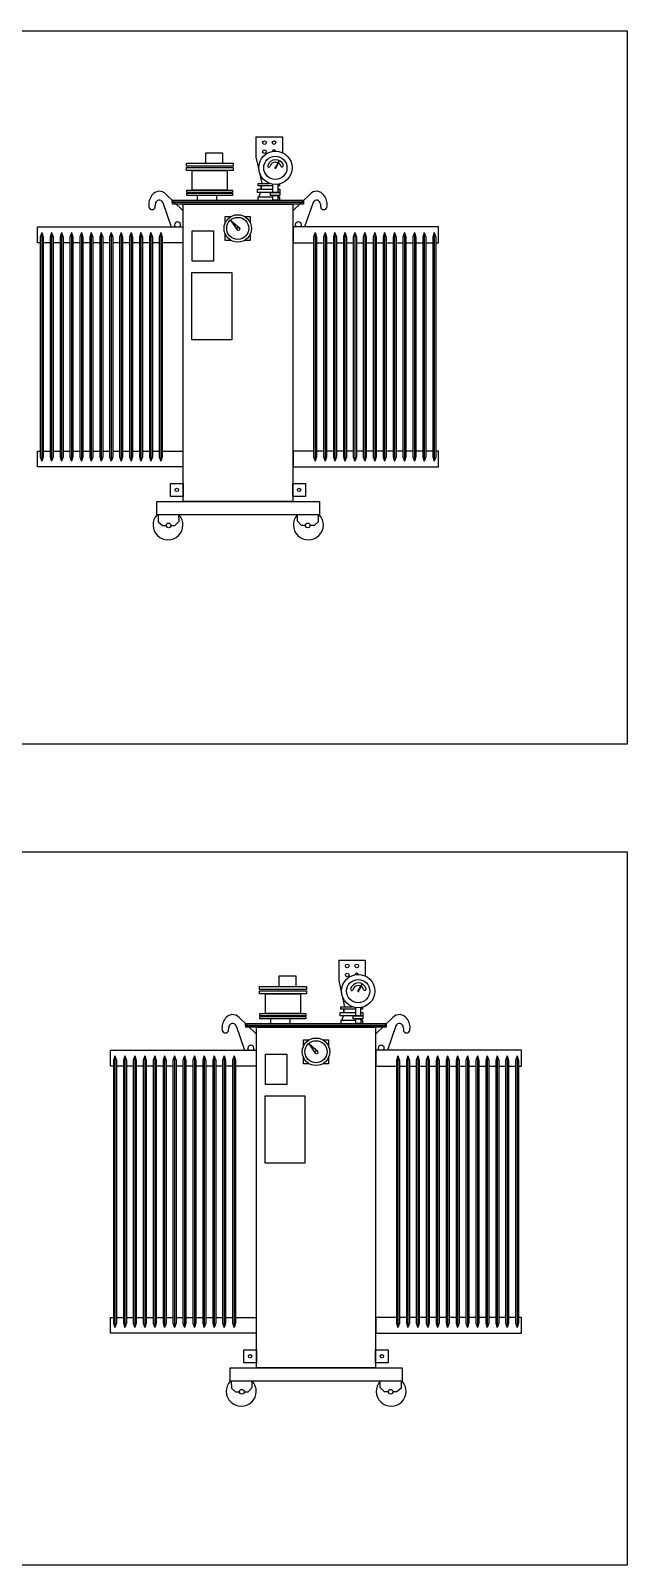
# Model space of a CAD drawing. Header units: millimetres. Extents: x 5537 to 25002, y 8409 to 18291.
# Drawn here: x 9595 to 12093, y 11845 to 18267 of the extents above; entities that cross this region are included whole.
import ezdxf

# ---------------------------------------------------------------- set-up
doc = ezdxf.new("R2010")
doc.units = ezdxf.units.MM

msp = doc.modelspace()

# ---------------------------------------------------------------- linework, layer by layer
at = {"color": 1}
for p, q in [((10538.5, 17823), (10648.9, 17823)), ((10538.5, 17823), (10538.5, 17737.6)), ((10648.9, 17823), (10648.9, 17756.6)), ((10538.5, 17737.6), (10550.3, 17684.2)), ((10553, 17672.2), (10562.8, 17627.9)), ((10635.9, 17722.3), (10619.9, 17696.5)), ((10621.4, 17696.2), (10635.9, 17722.3)), ((10635.9, 17722.3), (10622.4, 17695.1)), ((10148.7, 17548), (10183.9, 17445.9)), ((10158.5, 17585.7), (10233.5, 17512.7)), ((10292.3, 17577.3), (10292.3, 17557.3)), ((10373.6, 17577.3), (10373.6, 17557.3)), ((10550.5, 17570.3), (10557.5, 17589.5)), ((10636.1, 17570.3), (10633.5, 17577.5)), ((10767.5, 17585.7), (10692.4, 17512.7)), ((10777.2, 17548), (10742.1, 17445.9)), ((10468.3, 17442), (10433.7, 17470.7)), ((10433.7, 17470.7), (10459, 17434.1)), ((9641.1, 17421.9), (9634.8, 17403.6)), ((9634.8, 17403.6), (9634.8, 16483.8)), ((9641.1, 17421.9), (9641.1, 16465.6)), ((9641.1, 17421.9), (9647.5, 17403.6)), ((9647.5, 17403.6), (9647.5, 16483.8)), ((9682.7, 17421.9), (9676.3, 17403.6)), ((9676.3, 17403.6), (9676.3, 16483.8)), ((9682.7, 17421.9), (9682.7, 16465.6)), ((9682.7, 17421.9), (9689, 17403.6)), ((9689, 17403.6), (9689, 16483.8)), ((9724.2, 17421.9), (9717.9, 17403.6)), ((9717.9, 17403.6), (9717.9, 16483.8)), ((9724.2, 17421.9), (9724.2, 16465.6)), ((9724.2, 17421.9), (9730.6, 17403.6)), ((9730.6, 17403.6), (9730.6, 16483.8)), ((9765.8, 17421.9), (9759.5, 17403.6)), ((9759.5, 17403.6), (9759.5, 16483.8)), ((9765.8, 17421.9), (9765.8, 16465.6)), ((9765.8, 17421.9), (9772.2, 17403.6)), ((9772.2, 17403.6), (9772.2, 16483.8)), ((9807.4, 17421.9), (9801, 17403.6)), ((9801, 17403.6), (9801, 16483.8)), ((9807.4, 17421.9), (9807.4, 16465.6)), ((9807.4, 17421.9), (9813.7, 17403.6)), ((9813.7, 17403.6), (9813.7, 16483.8)), ((9848.9, 17421.9), (9842.6, 17403.6)), ((9842.6, 17403.6), (9842.6, 16483.8)), ((9848.9, 17421.9), (9848.9, 16465.6)), ((9848.9, 17421.9), (9855.3, 17403.6)), ((9855.3, 17403.6), (9855.3, 16483.8)), ((9890.5, 17421.9), (9884.1, 17403.6)), ((9884.1, 17403.6), (9884.1, 16483.8)), ((9890.5, 17421.9), (9890.5, 16465.6)), ((9890.5, 17421.9), (9896.8, 17403.6)), ((9896.8, 17403.6), (9896.8, 16483.8)), ((9932, 17421.9), (9925.7, 17403.6)), ((9925.7, 17403.6), (9925.7, 16483.8)), ((9932, 17421.9), (9932, 16465.6)), ((9932, 17421.9), (9938.4, 17403.6)), ((9938.4, 17403.6), (9938.4, 16483.8)), ((9973.6, 17421.9), (9967.2, 17403.6)), ((9967.2, 17403.6), (9967.2, 16483.8)), ((9973.6, 17421.9), (9973.6, 16465.6)), ((9973.6, 17421.9), (9980, 17403.6)), ((9980, 17403.6), (9980, 16483.8)), ((10015.2, 17421.9), (10008.8, 17403.6)), ((10008.8, 17403.6), (10008.8, 16483.8)), ((10015.2, 17421.9), (10015.2, 16465.6)), ((10015.2, 17421.9), (10021.5, 17403.6)), ((10021.5, 17403.6), (10021.5, 16483.8)), ((10056.7, 17421.9), (10050.4, 17403.6)), ((10050.4, 17403.6), (10050.4, 16483.8)), ((10056.7, 17421.9), (10056.7, 16465.6)), ((10056.7, 17421.9), (10063.1, 17403.6)), ((10063.1, 17403.6), (10063.1, 16483.8)), ((10098.3, 17421.9), (10091.9, 17403.6)), ((10091.9, 17403.6), (10091.9, 16483.8)), ((10098.3, 17421.9), (10098.3, 16465.6)), ((10098.3, 17421.9), (10104.6, 17403.6)), ((10104.6, 17403.6), (10104.6, 16483.8)), ((10139.8, 17421.9), (10133.5, 17403.6)), ((10133.5, 17403.6), (10133.5, 16483.8)), ((10139.8, 17421.9), (10139.8, 16465.6)), ((10139.8, 17421.9), (10146.2, 17403.6)), ((10146.2, 17403.6), (10146.2, 16483.8)), ((10786.1, 17421.9), (10779.8, 17403.6)), ((10779.8, 17403.6), (10779.8, 16483.8)), ((10786.1, 17421.9), (10786.1, 16465.6)), ((10786.1, 17421.9), (10792.5, 17403.6)), ((10792.5, 17403.6), (10792.5, 16483.8)), ((10827.7, 17421.9), (10821.3, 17403.6)), ((10821.3, 17403.6), (10821.3, 16483.8)), ((10827.7, 17421.9), (10827.7, 16465.6)), ((10827.7, 17421.9), (10834, 17403.6)), ((10834, 17403.6), (10834, 16483.8)), ((10869.2, 17421.9), (10862.9, 17403.6)), ((10862.9, 17403.6), (10862.9, 16483.8)), ((10869.2, 17421.9), (10869.2, 16465.6)), ((10869.2, 17421.9), (10875.6, 17403.6)), ((10875.6, 17403.6), (10875.6, 16483.8)), ((10910.8, 17421.9), (10904.5, 17403.6)), ((10904.5, 17403.6), (10904.5, 16483.8)), ((10910.8, 17421.9), (10910.8, 16465.6)), ((10910.8, 17421.9), (10917.2, 17403.6)), ((10917.2, 17403.6), (10917.2, 16483.8)), ((10952.4, 17421.9), (10946, 17403.6)), ((10946, 17403.6), (10946, 16483.8)), ((10952.4, 17421.9), (10952.4, 16465.6)), ((10952.4, 17421.9), (10958.7, 17403.6)), ((10958.7, 17403.6), (10958.7, 16483.8)), ((10993.9, 17421.9), (10987.6, 17403.6)), ((10987.6, 17403.6), (10987.6, 16483.8)), ((10993.9, 17421.9), (10993.9, 16465.6)), ((10993.9, 17421.9), (11000.3, 17403.6)), ((11000.3, 17403.6), (11000.3, 16483.8)), ((11035.5, 17421.9), (11029.1, 17403.6)), ((11029.1, 17403.6), (11029.1, 16483.8)), ((11035.5, 17421.9), (11035.5, 16465.6)), ((11035.5, 17421.9), (11041.8, 17403.6)), ((11041.8, 17403.6), (11041.8, 16483.8)), ((11077, 17421.9), (11070.7, 17403.6)), ((11070.7, 17403.6), (11070.7, 16483.8)), ((11077, 17421.9), (11077, 16465.6)), ((11077, 17421.9), (11083.4, 17403.6)), ((11083.4, 17403.6), (11083.4, 16483.8)), ((11118.6, 17421.9), (11112.3, 17403.6)), ((11112.3, 17403.6), (11112.3, 16483.8)), ((11118.6, 17421.9), (11118.6, 16465.6)), ((11118.6, 17421.9), (11125, 17403.6)), ((11125, 17403.6), (11125, 16483.8)), ((11160.2, 17421.9), (11153.8, 17403.6)), ((11153.8, 17403.6), (11153.8, 16483.8)), ((11160.2, 17421.9), (11160.2, 16465.6)), ((11160.2, 17421.9), (11166.5, 17403.6)), ((11166.5, 17403.6), (11166.5, 16483.8)), ((11201.7, 17421.9), (11195.4, 17403.6)), ((11195.4, 17403.6), (11195.4, 16483.8)), ((11201.7, 17421.9), (11201.7, 16465.6)), ((11201.7, 17421.9), (11208.1, 17403.6)), ((11208.1, 17403.6), (11208.1, 16483.8)), ((11243.3, 17421.9), (11236.9, 17403.6)), ((11236.9, 17403.6), (11236.9, 16483.8)), ((11243.3, 17421.9), (11243.3, 16465.6)), ((11243.3, 17421.9), (11249.6, 17403.6)), ((11249.6, 17403.6), (11249.6, 16483.8)), ((11284.8, 17421.9), (11278.5, 17403.6)), ((11278.5, 17403.6), (11278.5, 16483.8)), ((11284.8, 17421.9), (11284.8, 16465.6)), ((11284.8, 17421.9), (11291.2, 17403.6)), ((11291.2, 17403.6), (11291.2, 16483.8)), ((9634.8, 16483.8), (9641.1, 16465.6)), ((9647.5, 16483.8), (9641.1, 16465.6)), ((9676.3, 16483.8), (9682.7, 16465.6)), ((9689, 16483.8), (9682.7, 16465.6)), ((9717.9, 16483.8), (9724.2, 16465.6)), ((9730.6, 16483.8), (9724.2, 16465.6)), ((9759.5, 16483.8), (9765.8, 16465.6)), ((9772.2, 16483.8), (9765.8, 16465.6)), ((9801, 16483.8), (9807.4, 16465.6)), ((9813.7, 16483.8), (9807.4, 16465.6)), ((9842.6, 16483.8), (9848.9, 16465.6)), ((9855.3, 16483.8), (9848.9, 16465.6)), ((9884.1, 16483.8), (9890.5, 16465.6)), ((9896.8, 16483.8), (9890.5, 16465.6)), ((9925.7, 16483.8), (9932, 16465.6)), ((9938.4, 16483.8), (9932, 16465.6)), ((9967.2, 16483.8), (9973.6, 16465.6)), ((9980, 16483.8), (9973.6, 16465.6)), ((10008.8, 16483.8), (10015.2, 16465.6)), ((10021.5, 16483.8), (10015.2, 16465.6)), ((10050.4, 16483.8), (10056.7, 16465.6)), ((10063.1, 16483.8), (10056.7, 16465.6)), ((10091.9, 16483.8), (10098.3, 16465.6)), ((10104.6, 16483.8), (10098.3, 16465.6)), ((10133.5, 16483.8), (10139.8, 16465.6)), ((10146.2, 16483.8), (10139.8, 16465.6)), ((10779.8, 16483.8), (10786.1, 16465.6)), ((10792.5, 16483.8), (10786.1, 16465.6)), ((10821.3, 16483.8), (10827.7, 16465.6)), ((10834, 16483.8), (10827.7, 16465.6)), ((10862.9, 16483.8), (10869.2, 16465.6)), ((10875.6, 16483.8), (10869.2, 16465.6)), ((10904.5, 16483.8), (10910.8, 16465.6)), ((10917.2, 16483.8), (10910.8, 16465.6)), ((10946, 16483.8), (10952.4, 16465.6)), ((10958.7, 16483.8), (10952.4, 16465.6)), ((10987.6, 16483.8), (10993.9, 16465.6)), ((11000.3, 16483.8), (10993.9, 16465.6)), ((11029.1, 16483.8), (11035.5, 16465.6)), ((11041.8, 16483.8), (11035.5, 16465.6)), ((11070.7, 16483.8), (11077, 16465.6)), ((11083.4, 16483.8), (11077, 16465.6)), ((11112.3, 16483.8), (11118.6, 16465.6)), ((11125, 16483.8), (11118.6, 16465.6)), ((11153.8, 16483.8), (11160.2, 16465.6)), ((11166.5, 16483.8), (11160.2, 16465.6)), ((11195.4, 16483.8), (11201.7, 16465.6)), ((11208.1, 16483.8), (11201.7, 16465.6)), ((11236.9, 16483.8), (11243.3, 16465.6)), ((11249.6, 16483.8), (11243.3, 16465.6)), ((11278.5, 16483.8), (11284.8, 16465.6)), ((11291.2, 16483.8), (11284.8, 16465.6)), ((10128.2, 16241.6), (10128.6, 16211.7)), ((10128.6, 16211.7), (10146.3, 16196.8)), ((10146.3, 16196.8), (10162.5, 16196.8)), ((10182.2, 16196.8), (10198.4, 16196.8)), ((10198.4, 16196.8), (10216.1, 16214)), ((10216.1, 16214), (10215.8, 16241.6)), ((10711.6, 16214), (10711.9, 16241.6)), ((10729.3, 16196.8), (10711.6, 16214)), ((10745.5, 16196.8), (10729.3, 16196.8)), ((10781.4, 16196.8), (10765.2, 16196.8)), ((10799.1, 16211.7), (10781.4, 16196.8)), ((10799.5, 16241.6), (10799.1, 16211.7)), ((10885.3, 14377.6), (10995.7, 14377.6)), ((10885.3, 14377.6), (10885.3, 14292.2)), ((10995.7, 14377.6), (10995.7, 14311.2)), ((10885.3, 14292.2), (10897.2, 14238.8)), ((10982.7, 14277), (10966.7, 14251.2)), ((10968.2, 14250.8), (10982.7, 14277)), ((10982.7, 14277), (10969.2, 14249.8)), ((10899.8, 14226.8), (10909.6, 14182.5)), ((10465.3, 14140.3), (10540.3, 14067.4)), ((10599.1, 14131.9), (10599.1, 14112)), ((10680.4, 14131.9), (10680.4, 14112)), ((10897.3, 14125), (10904.3, 14144.1)), ((10982.9, 14125), (10980.3, 14132.1)), ((11114.3, 14140.3), (11039.3, 14067.4)), ((10455.5, 14102.6), (10490.7, 14000.5)), ((11124.1, 14102.6), (11088.9, 14000.5)), ((10795.9, 13996.7), (10761.3, 14025.3)), ((10761.3, 14025.3), (10786.6, 13988.8)), ((9947.9, 13976.5), (9941.6, 13958.2)), ((9941.6, 13958.2), (9941.6, 12858.4)), ((9947.9, 13976.5), (9947.9, 12840.2)), ((9947.9, 13976.5), (9954.3, 13958.2)), ((9954.3, 13958.2), (9954.3, 12858.4)), ((9989.5, 13976.5), (9983.2, 13958.2)), ((9983.2, 13958.2), (9983.2, 12858.4)), ((9989.5, 13976.5), (9989.5, 12840.2)), ((9989.5, 13976.5), (9995.9, 13958.2)), ((9995.9, 13958.2), (9995.9, 12858.4)), ((10031.1, 13976.5), (10024.7, 13958.2)), ((10024.7, 13958.2), (10024.7, 12858.4)), ((10031.1, 13976.5), (10031.1, 12840.2)), ((10031.1, 13976.5), (10037.4, 13958.2)), ((10037.4, 13958.2), (10037.4, 12858.4)), ((10072.6, 13976.5), (10066.3, 13958.2)), ((10066.3, 13958.2), (10066.3, 12858.4)), ((10072.6, 13976.5), (10072.6, 12840.2)), ((10072.6, 13976.5), (10079, 13958.2)), ((10079, 13958.2), (10079, 12858.4)), ((10114.2, 13976.5), (10107.8, 13958.2)), ((10107.8, 13958.2), (10107.8, 12858.4)), ((10114.2, 13976.5), (10114.2, 12840.2)), ((10114.2, 13976.5), (10120.5, 13958.2)), ((10120.5, 13958.2), (10120.5, 12858.4)), ((10155.7, 13976.5), (10149.4, 13958.2)), ((10149.4, 13958.2), (10149.4, 12858.4)), ((10155.7, 13976.5), (10155.7, 12840.2)), ((10155.7, 13976.5), (10162.1, 13958.2)), ((10162.1, 13958.2), (10162.1, 12858.4)), ((10197.3, 13976.5), (10190.9, 13958.2)), ((10190.9, 13958.2), (10190.9, 12858.4)), ((10197.3, 13976.5), (10197.3, 12840.2)), ((10197.3, 13976.5), (10203.6, 13958.2)), ((10203.6, 13958.2), (10203.6, 12858.4)), ((10238.9, 13976.5), (10232.5, 13958.2)), ((10232.5, 13958.2), (10232.5, 12858.4)), ((10238.9, 13976.5), (10238.9, 12840.2)), ((10238.9, 13976.5), (10245.2, 13958.2)), ((10245.2, 13958.2), (10245.2, 12858.4)), ((10280.4, 13976.5), (10274.1, 13958.2)), ((10274.1, 13958.2), (10274.1, 12858.4)), ((10280.4, 13976.5), (10280.4, 12840.2)), ((10280.4, 13976.5), (10286.8, 13958.2)), ((10286.8, 13958.2), (10286.8, 12858.4)), ((10322, 13976.5), (10315.6, 13958.2)), ((10315.6, 13958.2), (10315.6, 12858.4)), ((10322, 13976.5), (10322, 12840.2)), ((10322, 13976.5), (10328.3, 13958.2)), ((10328.3, 13958.2), (10328.3, 12858.4)), ((10363.5, 13976.5), (10357.2, 13958.2)), ((10357.2, 13958.2), (10357.2, 12858.4)), ((10363.5, 13976.5), (10363.5, 12840.2)), ((10363.5, 13976.5), (10369.9, 13958.2)), ((10369.9, 13958.2), (10369.9, 12858.4)), ((10405.1, 13976.5), (10398.7, 13958.2)), ((10398.7, 13958.2), (10398.7, 12858.4)), ((10405.1, 13976.5), (10405.1, 12840.2)), ((10405.1, 13976.5), (10411.4, 13958.2)), ((10411.4, 13958.2), (10411.4, 12858.4)), ((10446.7, 13976.5), (10440.3, 13958.2)), ((10440.3, 13958.2), (10440.3, 12858.4)), ((10446.7, 13976.5), (10446.7, 12840.2)), ((10446.7, 13976.5), (10453, 13958.2)), ((10453, 13958.2), (10453, 12858.4)), ((11132.9, 13976.5), (11126.6, 13958.2)), ((11126.6, 13958.2), (11126.6, 12858.4)), ((11132.9, 13976.5), (11132.9, 12840.2)), ((11132.9, 13976.5), (11139.3, 13958.2)), ((11139.3, 13958.2), (11139.3, 12858.4)), ((11174.5, 13976.5), (11168.2, 13958.2)), ((11168.2, 13958.2), (11168.2, 12858.4)), ((11174.5, 13976.5), (11174.5, 12840.2)), ((11174.5, 13976.5), (11180.9, 13958.2)), ((11180.9, 13958.2), (11180.9, 12858.4)), ((11216.1, 13976.5), (11209.7, 13958.2)), ((11209.7, 13958.2), (11209.7, 12858.4)), ((11216.1, 13976.5), (11216.1, 12840.2)), ((11216.1, 13976.5), (11222.4, 13958.2)), ((11222.4, 13958.2), (11222.4, 12858.4)), ((11257.6, 13976.5), (11251.3, 13958.2)), ((11251.3, 13958.2), (11251.3, 12858.4)), ((11257.6, 13976.5), (11257.6, 12840.2)), ((11257.6, 13976.5), (11264, 13958.2)), ((11264, 13958.2), (11264, 12858.4)), ((11299.2, 13976.5), (11292.8, 13958.2)), ((11292.8, 13958.2), (11292.8, 12858.4)), ((11299.2, 13976.5), (11299.2, 12840.2)), ((11299.2, 13976.5), (11305.5, 13958.2)), ((11305.5, 13958.2), (11305.5, 12858.4)), ((11340.7, 13976.5), (11334.4, 13958.2)), ((11334.4, 13958.2), (11334.4, 12858.4)), ((11340.7, 13976.5), (11340.7, 12840.2)), ((11340.7, 13976.5), (11347.1, 13958.2)), ((11347.1, 13958.2), (11347.1, 12858.4)), ((11382.3, 13976.5), (11376, 13958.2)), ((11376, 13958.2), (11376, 12858.4)), ((11382.3, 13976.5), (11382.3, 12840.2)), ((11382.3, 13976.5), (11388.7, 13958.2)), ((11388.7, 13958.2), (11388.7, 12858.4)), ((11423.9, 13976.5), (11417.5, 13958.2)), ((11417.5, 13958.2), (11417.5, 12858.4)), ((11423.9, 13976.5), (11423.9, 12840.2)), ((11423.9, 13976.5), (11430.2, 13958.2)), ((11430.2, 13958.2), (11430.2, 12858.4)), ((11465.4, 13976.5), (11459.1, 13958.2)), ((11459.1, 13958.2), (11459.1, 12858.4)), ((11465.4, 13976.5), (11465.4, 12840.2)), ((11465.4, 13976.5), (11471.8, 13958.2)), ((11471.8, 13958.2), (11471.8, 12858.4)), ((11507, 13976.5), (11500.6, 13958.2)), ((11500.6, 13958.2), (11500.6, 12858.4)), ((11507, 13976.5), (11507, 12840.2)), ((11507, 13976.5), (11513.3, 13958.2)), ((11513.3, 13958.2), (11513.3, 12858.4)), ((11548.5, 13976.5), (11542.2, 13958.2)), ((11542.2, 13958.2), (11542.2, 12858.4)), ((11548.5, 13976.5), (11548.5, 12840.2)), ((11548.5, 13976.5), (11554.9, 13958.2)), ((11554.9, 13958.2), (11554.9, 12858.4)), ((11590.1, 13976.5), (11583.7, 13958.2)), ((11583.7, 13958.2), (11583.7, 12858.4)), ((11590.1, 13976.5), (11590.1, 12840.2)), ((11590.1, 13976.5), (11596.4, 13958.2)), ((11596.4, 13958.2), (11596.4, 12858.4)), ((11631.7, 13976.5), (11625.3, 13958.2)), ((11625.3, 13958.2), (11625.3, 12858.4)), ((11631.7, 13976.5), (11631.7, 12840.2)), ((11631.7, 13976.5), (11638, 13958.2)), ((11638, 13958.2), (11638, 12858.4)), ((9941.6, 12858.4), (9947.9, 12840.2)), ((9954.3, 12858.4), (9947.9, 12840.2)), ((9983.2, 12858.4), (9989.5, 12840.2)), ((9995.9, 12858.4), (9989.5, 12840.2)), ((10024.7, 12858.4), (10031.1, 12840.2)), ((10037.4, 12858.4), (10031.1, 12840.2)), ((10066.3, 12858.4), (10072.6, 12840.2)), ((10079, 12858.4), (10072.6, 12840.2)), ((10107.8, 12858.4), (10114.2, 12840.2)), ((10120.5, 12858.4), (10114.2, 12840.2)), ((10149.4, 12858.4), (10155.7, 12840.2)), ((10162.1, 12858.4), (10155.7, 12840.2)), ((10190.9, 12858.4), (10197.3, 12840.2)), ((10203.6, 12858.4), (10197.3, 12840.2)), ((10232.5, 12858.4), (10238.9, 12840.2)), ((10245.2, 12858.4), (10238.9, 12840.2)), ((10274.1, 12858.4), (10280.4, 12840.2)), ((10286.8, 12858.4), (10280.4, 12840.2)), ((10315.6, 12858.4), (10322, 12840.2)), ((10328.3, 12858.4), (10322, 12840.2)), ((10357.2, 12858.4), (10363.5, 12840.2)), ((10369.9, 12858.4), (10363.5, 12840.2)), ((10398.7, 12858.4), (10405.1, 12840.2)), ((10411.4, 12858.4), (10405.1, 12840.2)), ((10440.3, 12858.4), (10446.7, 12840.2)), ((10453, 12858.4), (10446.7, 12840.2)), ((11126.6, 12858.4), (11132.9, 12840.2)), ((11139.3, 12858.4), (11132.9, 12840.2)), ((11168.2, 12858.4), (11174.5, 12840.2)), ((11180.9, 12858.4), (11174.5, 12840.2)), ((11209.7, 12858.4), (11216.1, 12840.2)), ((11222.4, 12858.4), (11216.1, 12840.2)), ((11251.3, 12858.4), (11257.6, 12840.2)), ((11264, 12858.4), (11257.6, 12840.2)), ((11292.8, 12858.4), (11299.2, 12840.2)), ((11305.5, 12858.4), (11299.2, 12840.2)), ((11334.4, 12858.4), (11340.7, 12840.2)), ((11347.1, 12858.4), (11340.7, 12840.2)), ((11376, 12858.4), (11382.3, 12840.2)), ((11388.7, 12858.4), (11382.3, 12840.2)), ((11417.5, 12858.4), (11423.9, 12840.2)), ((11430.2, 12858.4), (11423.9, 12840.2)), ((11459.1, 12858.4), (11465.4, 12840.2)), ((11471.8, 12858.4), (11465.4, 12840.2)), ((11500.6, 12858.4), (11507, 12840.2)), ((11513.3, 12858.4), (11507, 12840.2)), ((11542.2, 12858.4), (11548.5, 12840.2)), ((11554.9, 12858.4), (11548.5, 12840.2)), ((11583.7, 12858.4), (11590.1, 12840.2)), ((11596.4, 12858.4), (11590.1, 12840.2)), ((11625.3, 12858.4), (11631.7, 12840.2)), ((11638, 12858.4), (11631.7, 12840.2)), ((10435, 12616.2), (10435.5, 12586.4)), ((10505.2, 12571.4), (10522.9, 12588.7)), ((10522.9, 12588.7), (10522.6, 12616.2)), ((11058.4, 12588.7), (11058.7, 12616.2)), ((11076.1, 12571.4), (11058.4, 12588.7)), ((11146.3, 12616.2), (11145.9, 12586.4)), ((10435.5, 12586.4), (10453.1, 12571.4)), ((10453.1, 12571.4), (10469.3, 12571.4)), ((10489.1, 12571.4), (10505.2, 12571.4)), ((11092.3, 12571.4), (11076.1, 12571.4)), ((11128.2, 12571.4), (11112, 12571.4)), ((11145.9, 12586.4), (11128.2, 12571.4))]:
    msp.add_line(p, q, dxfattribs=at)
for points in [[(5537.4, 18267), (12093.4, 18267), (12093.4, 15281.6), (5537.4, 15281.6)], [(10326.8, 17712.4), (10400.2, 17712.4), (10400.2, 17755.1), (10326.8, 17755.1)], [(10246.9, 17712.4), (10443, 17712.4), (10443, 17699.9), (10246.9, 17699.9)], [(10246.9, 17694.8), (10443, 17694.8), (10443, 17682.2), (10246.9, 17682.2)], [(10271.1, 17682.2), (10418.4, 17682.2), (10418.4, 17599.6), (10271.1, 17599.6)], [(10248.3, 17599.6), (10440.7, 17599.6), (10440.7, 17590.3), (10248.3, 17590.3)], [(10559.8, 17617.8), (10559.8, 17617.8), (10559.8, 17604.3), (10559.8, 17604.3)], [(10188.1, 17557.3), (10736.8, 17557.3), (10736.8, 17550), (10188.1, 17550)], [(10188.6, 17549), (10737.4, 17549), (10737.4, 17541.7), (10188.6, 17541.7)], [(10233.5, 17541.7), (10692.4, 17541.7), (10692.4, 16296.5), (10233.5, 16296.5)], [(10248.3, 17586.6), (10440.7, 17586.6), (10440.7, 17577.3), (10248.3, 17577.3)], [(10599, 17589.5), (10638.5, 17589.5), (10638.5, 17577.5), (10599, 17577.5)], [(10609.2, 17577.5), (10630.5, 17577.5), (10630.5, 17557.3), (10609.2, 17557.3)], [(10271.2, 17429.5), (10361.1, 17429.5), (10361.1, 17302.6), (10271.2, 17302.6)], [(10270, 17254.7), (10436.8, 17254.7), (10436.8, 16974), (10270, 16974)], [(10180.4, 16372.2), (10233.5, 16372.2), (10233.5, 16318.2), (10180.4, 16318.2)], [(10692.4, 16372.2), (10745.6, 16372.2), (10745.6, 16318.2), (10692.4, 16318.2)], [(10123.6, 16296.5), (10804, 16296.5), (10804, 16241.6), (10123.6, 16241.6)], [(5537.4, 14830.5), (12093.4, 14830.5), (12093.4, 11845.1), (5537.4, 11845.1)], [(10553.7, 14267), (10749.8, 14267), (10749.8, 14254.5), (10553.7, 14254.5)], [(10633.6, 14267), (10707.1, 14267), (10707.1, 14309.8), (10633.6, 14309.8)], [(10553.7, 14249.4), (10749.8, 14249.4), (10749.8, 14236.9), (10553.7, 14236.9)], [(10577.9, 14236.9), (10725.2, 14236.9), (10725.2, 14154.2), (10577.9, 14154.2)], [(10555.1, 14154.2), (10747.5, 14154.2), (10747.5, 14144.9), (10555.1, 14144.9)], [(10555.1, 14141.2), (10747.5, 14141.2), (10747.5, 14131.9), (10555.1, 14131.9)], [(10906.6, 14172.4), (10906.6, 14172.4), (10906.6, 14158.9), (10906.6, 14158.9)], [(10945.9, 14144.1), (10985.3, 14144.1), (10985.3, 14132.1), (10945.9, 14132.1)], [(10956, 14132.1), (10977.3, 14132.1), (10977.3, 14112), (10956, 14112)], [(10494.9, 14112), (11083.7, 14112), (11083.7, 14104.7), (10494.9, 14104.7)], [(10495.4, 14103.7), (11084.2, 14103.7), (11084.2, 14096.4), (10495.4, 14096.4)], [(10540.3, 14096.4), (11039.3, 14096.4), (11039.3, 12671.1), (10540.3, 12671.1)], [(10578, 13984.2), (10667.9, 13984.2), (10667.9, 13857.3), (10578, 13857.3)], [(10576.8, 13809.3), (10743.6, 13809.3), (10743.6, 13528.6), (10576.8, 13528.6)], [(10487.2, 12746.8), (10540.3, 12746.8), (10540.3, 12692.9), (10487.2, 12692.9)], [(11039.3, 12746.8), (11092.4, 12746.8), (11092.4, 12692.9), (11039.3, 12692.9)], [(10430.5, 12671.1), (11150.9, 12671.1), (11150.9, 12616.2), (10430.5, 12616.2)]]:
    msp.add_lwpolyline(points, close=True, dxfattribs=at)
for points in [[(10629.5, 17604.3), (10638.5, 17604.3), (10638.5, 17589.5), (10544.3, 17589.5), (10544.3, 17604.3), (10609.6, 17604.3)], [(10609.6, 17617.8), (10546.9, 17617.8), (10546.9, 17627.9), (10595, 17627.9)], [(10629.5, 17624.1), (10629.5, 17624.1), (10629.5, 17589.5), (10609.6, 17589.5), (10609.6, 17624.1)], [(10637.1, 17625.6), (10637.1, 17617.8), (10629.5, 17617.8)], [(10609.2, 17570.3), (10546.6, 17570.3), (10546.6, 17557.3), (10638.5, 17557.3), (10638.5, 17570.3), (10630.5, 17570.3)], [(10410.1, 17463.9), (10410.1, 17489.5), (10433.9, 17489.5)], [(10490.5, 17489.5), (10514.2, 17489.5), (10514.2, 17463.9)], [(9634.8, 17379.7), (9623, 17379.7), (9623, 17445.9), (10232.2, 17445.9), (10232.2, 17379.7), (10146.2, 17379.7)], [(10433.9, 17389.5), (10410.1, 17389.5), (10410.1, 17415.1)], [(10514.2, 17415.1), (10514.2, 17389.5), (10490.5, 17389.5)], [(11291.2, 17379.7), (11303, 17379.7), (11303, 17445.9), (10693.8, 17445.9), (10693.8, 17379.7), (10779.8, 17379.7)], [(9676.3, 17379.7), (9647.5, 17379.7)], [(9717.9, 17379.7), (9689, 17379.7)], [(9759.5, 17379.7), (9730.6, 17379.7)], [(9801, 17379.7), (9772.2, 17379.7)], [(9842.6, 17379.7), (9813.7, 17379.7)], [(9884.1, 17379.7), (9855.3, 17379.7)], [(9925.7, 17379.7), (9896.8, 17379.7)], [(9967.2, 17379.7), (9938.4, 17379.7)], [(10008.8, 17379.7), (9980, 17379.7)], [(10050.4, 17379.7), (10021.5, 17379.7)], [(10091.9, 17379.7), (10063.1, 17379.7)], [(10133.5, 17379.7), (10104.6, 17379.7)], [(10792.5, 17379.7), (10821.3, 17379.7)], [(10834, 17379.7), (10862.9, 17379.7)], [(10875.6, 17379.7), (10904.5, 17379.7)], [(10917.2, 17379.7), (10946, 17379.7)], [(10958.7, 17379.7), (10987.6, 17379.7)], [(11000.3, 17379.7), (11029.1, 17379.7)], [(11041.8, 17379.7), (11070.7, 17379.7)], [(11083.4, 17379.7), (11112.3, 17379.7)], [(11125, 17379.7), (11153.8, 17379.7)], [(11166.5, 17379.7), (11195.4, 17379.7)], [(11208.1, 17379.7), (11236.9, 17379.7)], [(11249.6, 17379.7), (11278.5, 17379.7)], [(10232.2, 16507.5), (10232.2, 16441.3), (9623, 16441.3), (9623, 16507.5), (9634.8, 16507.5)], [(9647.5, 16507.5), (9676.3, 16507.5)], [(9689, 16507.5), (9717.9, 16507.5)], [(9730.6, 16507.5), (9759.5, 16507.5)], [(9772.2, 16507.5), (9801, 16507.5)], [(9813.7, 16507.5), (9842.6, 16507.5)], [(9855.3, 16507.5), (9884.1, 16507.5)], [(9896.8, 16507.5), (9925.7, 16507.5)], [(9938.4, 16507.5), (9967.2, 16507.5)], [(9980, 16507.5), (10008.8, 16507.5)], [(10021.5, 16507.5), (10050.4, 16507.5)], [(10063.1, 16507.5), (10091.9, 16507.5)], [(10104.6, 16507.5), (10133.5, 16507.5)], [(10146.2, 16507.5), (10232.2, 16507.5)], [(10693.8, 16507.5), (10693.8, 16441.3), (11303, 16441.3), (11303, 16507.5), (11291.2, 16507.5)], [(10779.8, 16507.5), (10693.8, 16507.5)], [(10821.3, 16507.5), (10792.5, 16507.5)], [(10862.9, 16507.5), (10834, 16507.5)], [(10904.5, 16507.5), (10875.6, 16507.5)], [(10946, 16507.5), (10917.2, 16507.5)], [(10987.6, 16507.5), (10958.7, 16507.5)], [(11029.1, 16507.5), (11000.3, 16507.5)], [(11070.7, 16507.5), (11041.8, 16507.5)], [(11112.3, 16507.5), (11083.4, 16507.5)], [(11153.8, 16507.5), (11125, 16507.5)], [(11195.4, 16507.5), (11166.5, 16507.5)], [(11236.9, 16507.5), (11208.1, 16507.5)], [(11278.5, 16507.5), (11249.6, 16507.5)], [(10976.4, 14158.9), (10985.3, 14158.9), (10985.3, 14144.1), (10891.1, 14144.1), (10891.1, 14158.9), (10956.4, 14158.9)], [(10956.4, 14172.4), (10893.7, 14172.4), (10893.7, 14182.5), (10941.8, 14182.5)], [(10976.4, 14178.8), (10976.4, 14178.8), (10976.4, 14144.1), (10956.4, 14144.1), (10956.4, 14178.8)], [(10983.9, 14180.3), (10983.9, 14172.4), (10976.4, 14172.4)], [(10956, 14125), (10893.5, 14125), (10893.5, 14112), (10985.3, 14112), (10985.3, 14125), (10977.3, 14125)], [(9941.6, 13934.3), (9929.8, 13934.3), (9929.8, 14000.5), (10539, 14000.5), (10539, 13934.3), (10453, 13934.3)], [(10737.8, 14018.5), (10737.8, 14044.1), (10761.5, 14044.1)], [(10818.1, 14044.1), (10841.8, 14044.1), (10841.8, 14018.5)], [(11638, 13934.3), (11649.8, 13934.3), (11649.8, 14000.5), (11040.6, 14000.5), (11040.6, 13934.3), (11126.6, 13934.3)], [(10761.5, 13944.1), (10737.8, 13944.1), (10737.8, 13969.7)], [(10841.8, 13969.7), (10841.8, 13944.1), (10818.1, 13944.1)], [(9983.2, 13934.3), (9954.3, 13934.3)], [(10024.7, 13934.3), (9995.9, 13934.3)], [(10066.3, 13934.3), (10037.4, 13934.3)], [(10107.8, 13934.3), (10079, 13934.3)], [(10149.4, 13934.3), (10120.5, 13934.3)], [(10190.9, 13934.3), (10162.1, 13934.3)], [(10232.5, 13934.3), (10203.6, 13934.3)], [(10274.1, 13934.3), (10245.2, 13934.3)], [(10315.6, 13934.3), (10286.8, 13934.3)], [(10357.2, 13934.3), (10328.3, 13934.3)], [(10398.7, 13934.3), (10369.9, 13934.3)], [(10440.3, 13934.3), (10411.4, 13934.3)], [(11139.3, 13934.3), (11168.2, 13934.3)], [(11180.9, 13934.3), (11209.7, 13934.3)], [(11222.4, 13934.3), (11251.3, 13934.3)], [(11264, 13934.3), (11292.8, 13934.3)], [(11305.5, 13934.3), (11334.4, 13934.3)], [(11347.1, 13934.3), (11376, 13934.3)], [(11388.7, 13934.3), (11417.5, 13934.3)], [(11430.2, 13934.3), (11459.1, 13934.3)], [(11471.8, 13934.3), (11500.6, 13934.3)], [(11513.3, 13934.3), (11542.2, 13934.3)], [(11554.9, 13934.3), (11583.7, 13934.3)], [(11596.4, 13934.3), (11625.3, 13934.3)], [(10539, 12882.2), (10539, 12816), (9929.8, 12816), (9929.8, 12882.2), (9941.6, 12882.2)], [(9954.3, 12882.2), (9983.2, 12882.2)], [(9995.9, 12882.2), (10024.7, 12882.2)], [(10037.4, 12882.2), (10066.3, 12882.2)], [(10079, 12882.2), (10107.8, 12882.2)], [(10120.5, 12882.2), (10149.4, 12882.2)], [(10162.1, 12882.2), (10190.9, 12882.2)], [(10203.6, 12882.2), (10232.5, 12882.2)], [(10245.2, 12882.2), (10274.1, 12882.2)], [(10286.8, 12882.2), (10315.6, 12882.2)], [(10328.3, 12882.2), (10357.2, 12882.2)], [(10369.9, 12882.2), (10398.7, 12882.2)], [(10411.4, 12882.2), (10440.3, 12882.2)], [(10453, 12882.2), (10539, 12882.2)], [(11040.6, 12882.2), (11040.6, 12816), (11649.8, 12816), (11649.8, 12882.2), (11638, 12882.2)], [(11126.6, 12882.2), (11040.6, 12882.2)], [(11168.2, 12882.2), (11139.3, 12882.2)], [(11209.7, 12882.2), (11180.9, 12882.2)], [(11251.3, 12882.2), (11222.4, 12882.2)], [(11292.8, 12882.2), (11264, 12882.2)], [(11334.4, 12882.2), (11305.5, 12882.2)], [(11376, 12882.2), (11347.1, 12882.2)], [(11417.5, 12882.2), (11388.7, 12882.2)], [(11459.1, 12882.2), (11430.2, 12882.2)], [(11500.6, 12882.2), (11471.8, 12882.2)], [(11542.2, 12882.2), (11513.3, 12882.2)], [(11583.7, 12882.2), (11554.9, 12882.2)], [(11625.3, 12882.2), (11596.4, 12882.2)]]:
    msp.add_lwpolyline(points, dxfattribs=at)
for centre, radius in [((10573.7, 17798.6), 7.5), ((10613.7, 17798.6), 7.5), ((10619.6, 17693.2), 69.8), ((10573.7, 17760.5), 7.5), ((10619.6, 17693.2), 48.6), ((10462.2, 17439.5), 57.5), ((10462.2, 17439.5), 46.3), ((10464.3, 17437.3), 6.17), ((10207, 16345.2), 6.96), ((10719, 16345.2), 6.96), ((10172.4, 16196.8), 9.88), ((10755.3, 16196.8), 9.88), ((10920.5, 14353.3), 7.5), ((10920.5, 14315.1), 7.5), ((10960.5, 14353.3), 7.5), ((10966.4, 14247.9), 69.8), ((10966.4, 14247.9), 48.6), ((10789.8, 13994.1), 57.5), ((10789.8, 13994.1), 46.3), ((10791.9, 13991.9), 6.17), ((10513.8, 12719.8), 6.96), ((11065.8, 12719.8), 6.96), ((10479.2, 12571.4), 9.88), ((11102.2, 12571.4), 9.88)]:
    msp.add_circle(centre, radius, dxfattribs=at)
for centre, radius, start, end in [((10620.7, 17693.1), 34.2, 18.41886, 164.48871), ((10613.7, 17760.5), 7.5, 19.60287, 170.40232), ((10592.9, 17701.4), 5.27, 156.24317, 341.91958), ((10620.1, 17694), 22.9, 14.55642, 165.44358), ((10620.1, 17694), 2.53, 96.22494, 25.60381), ((10647.6, 17702.3), 5.85, 205.79214, 16.04512), ((10151.7, 17539.5), 62.5, 141.43905, 186.7065), ((10103.6, 17532.2), 14, 180, 328.57117), ((10133.8, 17557.5), 37.4, 42.86909, 145.96266), ((10047.9, 17541.1), 69.5, 346.53439, 0), ((10133.8, 17541.1), 16.4, 24.77278, 180), ((10792.1, 17557.5), 37.4, 34.03734, 137.13091), ((10792.1, 17541.1), 16.4, 0, 155.22722), ((10878.1, 17541.1), 69.5, 180, 193.46561), ((10822.4, 17532.2), 14, 211.42883, 0), ((10774.3, 17539.5), 62.5, 353.2935, 38.56095), ((10210, 17454.1), 12.9, 320.4996, 219.5004), ((10716, 17454.1), 12.9, 320.4996, 219.5004), ((10169.9, 16198.9), 62.7, 137.07486, 42.92514), ((10757.8, 16198.9), 62.7, 137.07486, 42.92514), ((10960.5, 14315.1), 7.5, 19.60287, 170.40232), ((10939.8, 14256.1), 5.27, 156.24317, 341.91958), ((10967.5, 14247.8), 34.2, 18.41886, 164.48871), ((10967, 14248.7), 22.9, 14.55642, 165.44358), ((10994.4, 14257), 5.85, 205.79214, 16.04512), ((10967, 14248.7), 2.53, 96.22494, 25.60381), ((10458.5, 14094.1), 62.5, 141.43905, 186.7065), ((10440.6, 14112.2), 37.4, 42.86909, 145.96266), ((11139, 14112.2), 37.4, 34.03734, 137.13091), ((11121.1, 14094.1), 62.5, 353.2935, 38.56095), ((10410.4, 14086.8), 14, 180, 328.57117), ((10354.7, 14095.7), 69.5, 346.53439, 0), ((10440.6, 14095.7), 16.4, 24.77278, 180), ((11139, 14095.7), 16.4, 0, 155.22722), ((11224.9, 14095.7), 69.5, 180, 193.46561), ((11169.2, 14086.8), 14, 211.42883, 0), ((10516.8, 14008.7), 12.9, 320.4996, 219.5004), ((11062.8, 14008.7), 12.9, 320.4996, 219.5004), ((10476.7, 12573.5), 62.7, 137.07486, 42.92514), ((11104.7, 12573.5), 62.7, 137.07486, 42.92514)]:
    msp.add_arc(centre, radius, start, end, dxfattribs=at)

doc.saveas('drawing.dxf')
